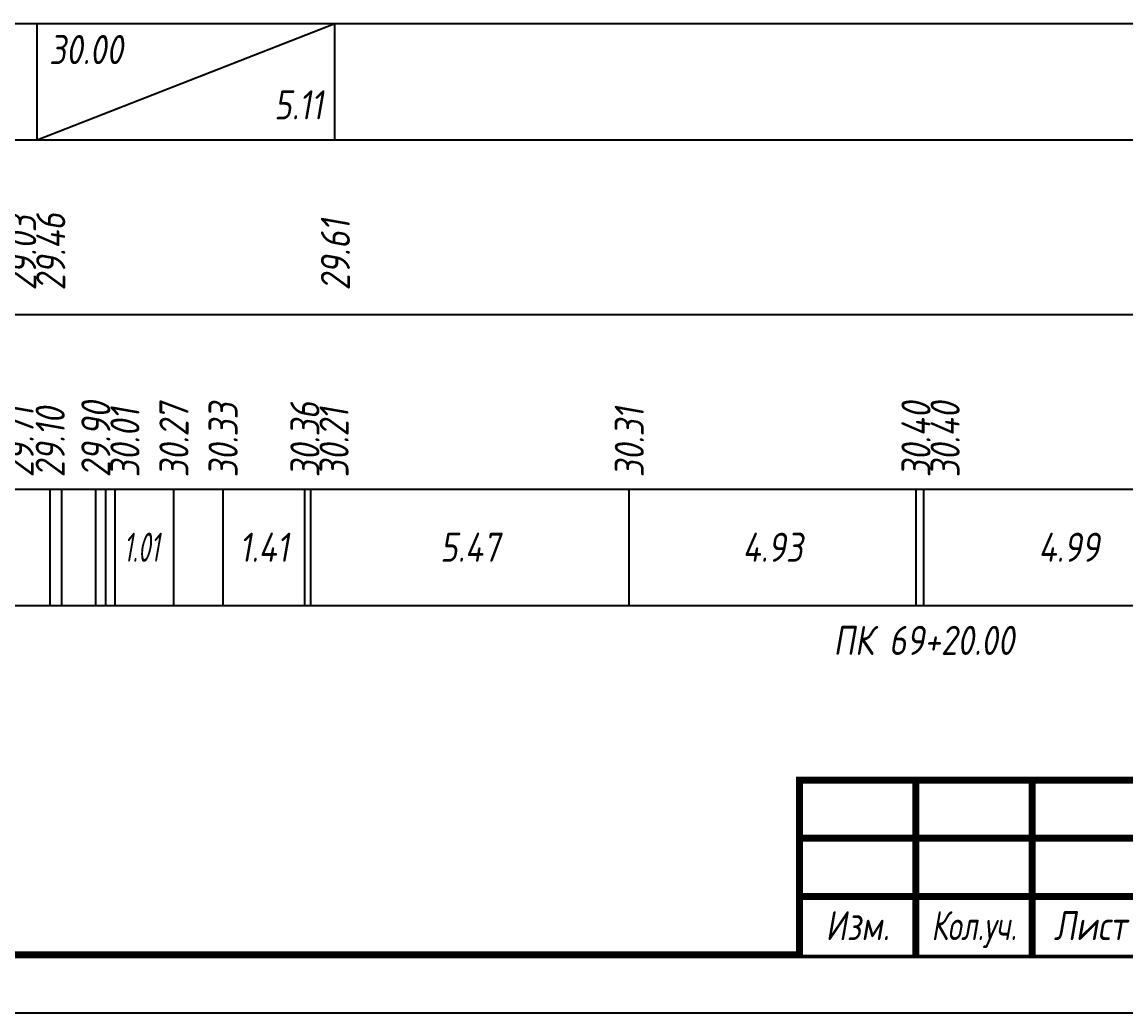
# Model space of a CAD drawing. Extents: x -717 to 1451, y -133302 to 233.
# Drawn here: x 133.2 to 228, y -109356.4 to -109271.3 of the extents above; entities that cross this region are included whole.
import ezdxf
from ezdxf.enums import TextEntityAlignment as Align

# ---------------------------------------------------------------- set-up
doc = ezdxf.new("R2010")
doc.units = 0
for name, color, linetype in [('Зарамочное оформление', 7, 'Continuous'), ('Код_510', 7, 'Continuous'), ('Код_516', 1, 'Continuous'), ('Подписи поперечников', 7, 'Continuous'), ('Таблица', 7, 'Continuous')]:
    doc.layers.add(name, color=color, linetype=linetype)
doc.styles.add('М', font='romand.shx', dxfattribs={"width": 0.8, "oblique": 10, "height": 2.5})

# ---------------------------------------------------------------- blocks, each defined once
blk = doc.blocks.new('Штамп')
at = {"linetype": 'Continuous'}
blk.add_wipeout([(199.946, -411.25), (384.946, -411.25), (384.946, -426.25), (199.946, -426.25)], dxfattribs=at).dxf.layer = 'Зарамочное оформление'
at = {"layer": 'Зарамочное оформление', "linetype": 'Continuous', "lineweight": -3, "const_width": 0.6, "flags": 128}
for points in [[(199.946, -426.25), (199.946, -411.25), (384.946, -411.25)], [(209.946, -411.25), (209.946, -426.25)], [(219.946, -411.25), (219.946, -426.25)], [(199.946, -416.25), (264.946, -416.25)], [(199.946, -421.25), (264.946, -421.25)]]:
    blk.add_lwpolyline(points, dxfattribs=at)
at = {"layer": 'Зарамочное оформление', "linetype": 'Continuous', "style": 'М', "oblique": 10}
for s, width, p in [('Изм.', 0.8, (204.946, -423.75)), ('Кол.уч.', 0.7, (214.946, -423.75)), ('Лист', 0.8, (224.946, -423.75))]:
    blk.add_text(s, height=2.5, dxfattribs=dict(at, width=width)).set_placement(p, align=Align.MIDDLE_CENTER)
blk = doc.blocks.new('шифр')
blk.add_blockref('Штамп', (0, -108985))

msp = doc.modelspace()

# ---------------------------------------------------------------- linework, layer by layer
at = {"flags": 128}
msp.add_lwpolyline([(-30.054, -109356.421), (389.946, -109356.421), (389.946, -109059.421), (-30.054, -109059.421)], close=True, dxfattribs=at)
at = {"const_width": 0.6, "flags": 128}
msp.add_lwpolyline([(-10.054, -109351.421), (384.946, -109351.421), (384.946, -109064.421), (-10.054, -109064.421)], close=True, dxfattribs=at)
at = {"layer": 'Код_510'}
for p, q in [((135.568, -109321.421), (135.568, -109311.421)), ((136.571, -109321.421), (136.571, -109311.421)), ((139.492, -109321.421), (139.492, -109311.421)), ((140.342, -109321.421), (140.342, -109311.421)), ((141.162, -109321.421), (141.162, -109311.421)), ((146.204, -109321.421), (146.204, -109311.421)), ((150.429, -109321.421), (150.429, -109311.421)), ((157.461, -109321.421), (157.461, -109311.421)), ((157.962, -109321.421), (157.962, -109311.421)), ((185.332, -109321.421), (185.332, -109311.421))]:
    msp.add_line(p, q, dxfattribs=at)
at = {"layer": 'Код_516'}
for p, q in [((134.461, -109281.421), (134.461, -109271.421)), ((134.461, -109281.421), (160.02, -109271.421)), ((160.02, -109281.421), (160.02, -109271.421))]:
    msp.add_line(p, q, dxfattribs=at)

# ---------------------------------------------------------------- texts
at = {"layer": 'Код_510', "style": 'М', "oblique": 10, "width": 0.8}
for s, p in [('29.71', (132.902, -109310.421)), ('29.10', (135.568, -109310.421)), ('29.90', (139.492, -109310.421)), ('30.01', (141.992, -109310.421)), ('30.27', (146.204, -109310.421)), ('30.33', (150.429, -109310.421)), ('30.36', (157.461, -109310.421)), ('30.21', (159.961, -109310.421)), ('30.31', (185.332, -109310.421))]:
    msp.add_text(s, height=2.5, rotation=90, dxfattribs=at).set_placement(p, align=Align.MIDDLE_LEFT)
at = {"layer": 'Код_510', "style": 'М', "oblique": 10}
for s, width, p in [('1.01', 0.6, (143.402, -109316.421)), ('1.41', 0.8, (153.945, -109316.421)), ('5.47', 0.8, (171.647, -109316.421))]:
    msp.add_text(s, height=2.5, dxfattribs=dict(at, width=width)).set_placement(p, align=Align.MIDDLE_CENTER)
at = {"layer": 'Код_516', "style": 'М', "oblique": 10, "width": 0.8}
msp.add_text('30.00', height=2.5, dxfattribs=at).set_placement((135.461, -109272.421), align=Align.TOP_LEFT)
msp.add_text('5.11', height=2.5, dxfattribs=at).set_placement((159.02, -109280.421), align=Align.BOTTOM_RIGHT)
for s, p in [('29.03', (133.117, -109294.371)), ('29.46', (135.617, -109294.371)), ('29.61', (160.075, -109294.371))]:
    msp.add_text(s, height=2.5, rotation=90, dxfattribs=at).set_placement(p, align=Align.MIDDLE_LEFT)

# ---------------------------------------------------------------- next in the draw order: block references
msp.add_blockref('шифр', (0, 59.829))

# ---------------------------------------------------------------- next in the draw order: linework, layer by layer
at = {"layer": 'Код_510'}
for p, q in [((209.969, -109321.421), (209.969, -109311.421)), ((210.642, -109321.421), (210.642, -109311.421))]:
    msp.add_line(p, q, dxfattribs=at)
at = {"layer": 'Таблица'}
for p, q in [((80, -109271.421), (319.989, -109271.421)), ((79.946, -109281.421), (319.935, -109281.421)), ((79.946, -109296.421), (319.935, -109296.421)), ((79.946, -109311.421), (319.935, -109311.421)), ((79.946, -109321.421), (319.935, -109321.421))]:
    msp.add_line(p, q, dxfattribs=at)

# ---------------------------------------------------------------- next in the draw order: texts
at = {"layer": 'Код_510', "style": 'М', "oblique": 10, "width": 0.8}
for p in [(209.969, -109310.421), (212.469, -109310.421)]:
    msp.add_text('30.40', height=2.5, rotation=90, dxfattribs=at).set_placement(p, align=Align.MIDDLE_LEFT)
for s, p in [('4.93', (197.651, -109316.421)), ('4.99', (223.109, -109316.421))]:
    msp.add_text(s, height=2.5, dxfattribs=at).set_placement(p, align=Align.MIDDLE_CENTER)
at = {"layer": 'Подписи поперечников', "style": 'М', "oblique": 10, "width": 0.8}
msp.add_text('ПК 69+20.00', height=2.5, dxfattribs=at).set_placement((210.642, -109326.421), align=Align.BOTTOM_CENTER)

doc.saveas('drawing.dxf')
